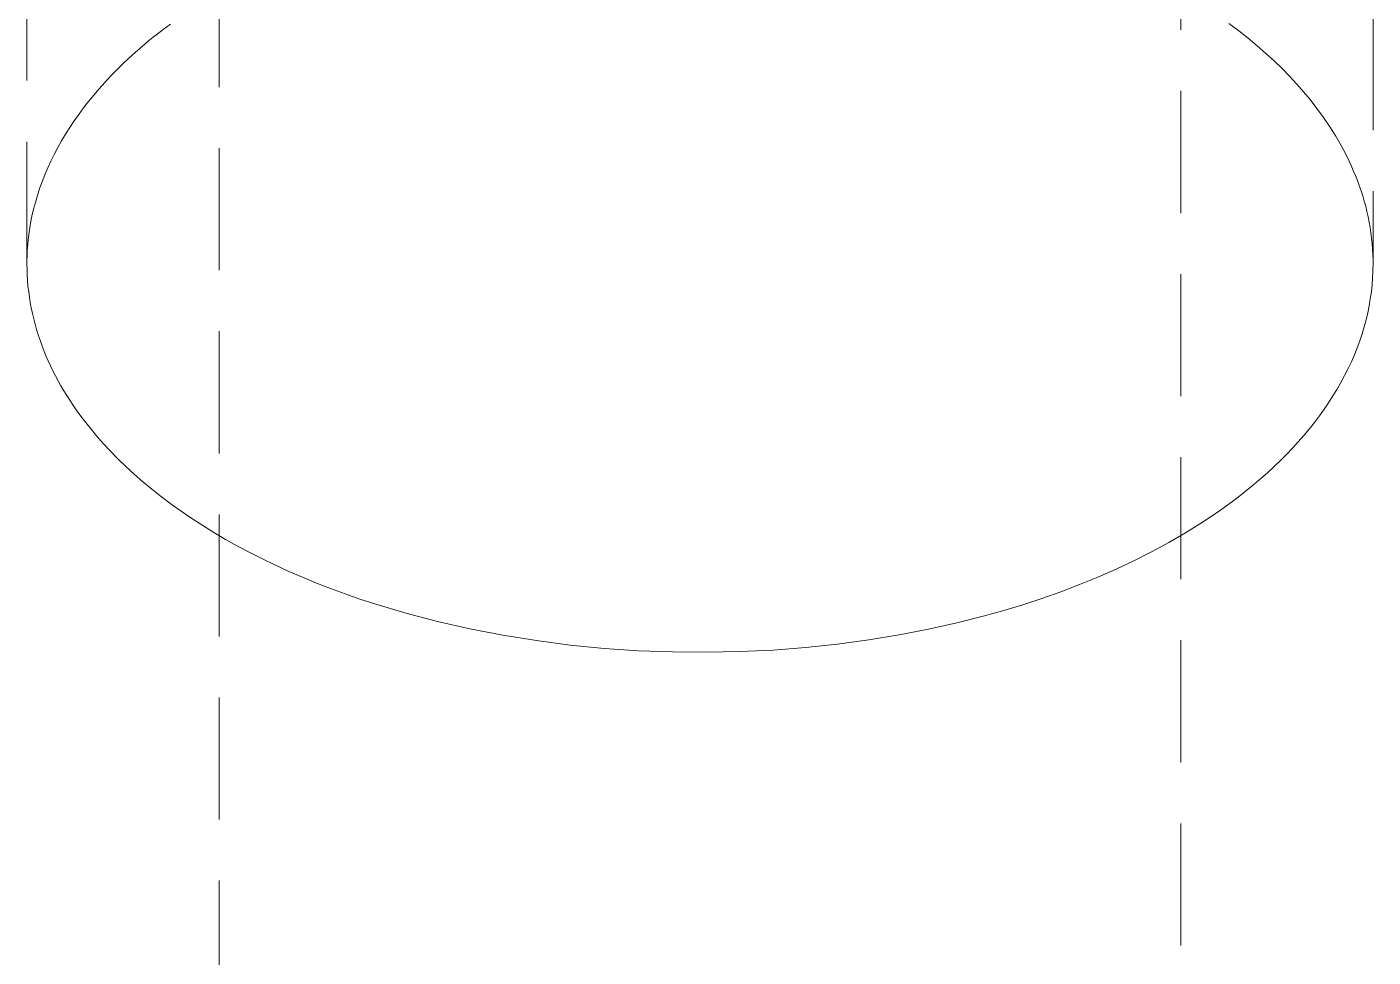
# Model space of a CAD drawing. Header units: millimetres. Extents: x -427 to 4679, y -324 to 2971.
# Drawn here: x 2579.07 to 2593.07, y 1154.59 to 1164.27 of the extents above; entities that cross this region are included whole.
import ezdxf

# ---------------------------------------------------------------- set-up
doc = ezdxf.new("R2010")
doc.units = ezdxf.units.MM
doc.linetypes.add('HIDDEN', pattern=[1.905, 1.27, -0.635])
doc.layers.add('ZANO_R_przerywana', color=7, linetype='HIDDEN', lineweight=0)

msp = doc.modelspace()

# ---------------------------------------------------------------- linework, layer by layer
at = {"layer": 'ZANO_R_przerywana'}
for p, q in [((2579.073, 1161.802), (2579.073, 1168.296)), ((2593.073, 1168.271), (2593.073, 1161.802)), ((2581.073, 1070.295), (2581.073, 1165.505)), ((2591.073, 1165.505), (2591.073, 1070.295)), ((2580.565, 1164.296), (2580.489, 1164.239)), ((2591.675, 1164.225), (2591.573, 1164.302)), ((2580.342, 1164.123), (2580.271, 1164.063)), ((2580.415, 1164.181), (2580.342, 1164.123)), ((2580.489, 1164.239), (2580.415, 1164.181)), ((2591.773, 1164.148), (2591.675, 1164.225)), ((2591.867, 1164.07), (2591.773, 1164.148)), ((2580.202, 1164.003), (2580.134, 1163.941)), ((2580.271, 1164.063), (2580.202, 1164.003)), ((2591.957, 1163.991), (2591.867, 1164.07)), ((2592.043, 1163.912), (2591.957, 1163.991)), ((2580.068, 1163.879), (2580.004, 1163.816)), ((2580.134, 1163.941), (2580.068, 1163.879)), ((2592.126, 1163.832), (2592.043, 1163.912)), ((2592.204, 1163.752), (2592.126, 1163.832)), ((2579.882, 1163.688), (2579.824, 1163.623)), ((2579.942, 1163.752), (2579.882, 1163.688)), ((2580.004, 1163.816), (2579.942, 1163.752)), ((2592.279, 1163.671), (2592.204, 1163.752)), ((2579.768, 1163.557), (2579.713, 1163.491)), ((2579.824, 1163.623), (2579.768, 1163.557)), ((2592.35, 1163.591), (2592.279, 1163.671)), ((2592.417, 1163.51), (2592.35, 1163.591)), ((2579.661, 1163.424), (2579.611, 1163.356)), ((2579.713, 1163.491), (2579.661, 1163.424)), ((2592.489, 1163.418), (2592.417, 1163.51)), ((2592.558, 1163.324), (2592.489, 1163.418)), ((2579.563, 1163.288), (2579.518, 1163.219)), ((2579.611, 1163.356), (2579.563, 1163.288)), ((2592.623, 1163.228), (2592.558, 1163.324)), ((2579.474, 1163.15), (2579.433, 1163.081)), ((2579.518, 1163.219), (2579.474, 1163.15)), ((2592.654, 1163.179), (2592.623, 1163.228)), ((2592.684, 1163.13), (2592.654, 1163.179)), ((2592.713, 1163.081), (2592.684, 1163.13)), ((2579.393, 1163.011), (2579.356, 1162.94)), ((2579.433, 1163.081), (2579.393, 1163.011)), ((2592.741, 1163.031), (2592.713, 1163.081)), ((2592.769, 1162.98), (2592.741, 1163.031)), ((2592.795, 1162.929), (2592.769, 1162.98)), ((2579.322, 1162.87), (2579.289, 1162.799)), ((2579.356, 1162.94), (2579.322, 1162.87)), ((2592.82, 1162.878), (2592.795, 1162.929)), ((2592.844, 1162.826), (2592.82, 1162.878)), ((2579.259, 1162.727), (2579.231, 1162.656)), ((2579.289, 1162.799), (2579.259, 1162.727)), ((2592.867, 1162.774), (2592.844, 1162.826)), ((2592.889, 1162.722), (2592.867, 1162.774)), ((2592.91, 1162.669), (2592.889, 1162.722)), ((2579.205, 1162.584), (2579.182, 1162.513)), ((2579.231, 1162.656), (2579.205, 1162.584)), ((2592.929, 1162.616), (2592.91, 1162.669)), ((2592.948, 1162.562), (2592.929, 1162.616)), ((2592.965, 1162.508), (2592.948, 1162.562)), ((2579.161, 1162.441), (2579.142, 1162.369)), ((2579.182, 1162.513), (2579.161, 1162.441)), ((2592.981, 1162.454), (2592.965, 1162.508)), ((2592.996, 1162.4), (2592.981, 1162.454)), ((2579.125, 1162.297), (2579.111, 1162.224)), ((2579.142, 1162.369), (2579.125, 1162.297)), ((2593.009, 1162.345), (2592.996, 1162.4)), ((2593.022, 1162.29), (2593.009, 1162.345)), ((2593.033, 1162.234), (2593.022, 1162.29)), ((2579.099, 1162.152), (2579.089, 1162.08)), ((2579.111, 1162.224), (2579.099, 1162.152)), ((2593.042, 1162.179), (2593.033, 1162.234)), ((2593.051, 1162.123), (2593.042, 1162.179)), ((2579.082, 1162.008), (2579.077, 1161.937)), ((2579.089, 1162.08), (2579.082, 1162.008)), ((2593.058, 1162.067), (2593.051, 1162.123)), ((2593.064, 1162.01), (2593.058, 1162.067)), ((2593.068, 1161.954), (2593.064, 1162.01)), ((2579.077, 1161.937), (2579.074, 1161.865)), ((2593.071, 1161.897), (2593.068, 1161.954)), ((2593.073, 1161.84), (2593.071, 1161.897)), ((2579.073, 1161.802), (2579.074, 1161.744)), ((2579.074, 1161.744), (2579.076, 1161.686)), ((2593.068, 1161.657), (2593.072, 1161.729)), ((2593.072, 1161.729), (2593.073, 1161.802)), ((2579.076, 1161.686), (2579.079, 1161.628)), ((2579.079, 1161.628), (2579.084, 1161.57)), ((2593.055, 1161.511), (2593.063, 1161.584)), ((2593.063, 1161.584), (2593.068, 1161.657)), ((2579.084, 1161.57), (2579.091, 1161.513)), ((2579.091, 1161.513), (2579.099, 1161.455)), ((2579.099, 1161.455), (2579.108, 1161.399)), ((2593.044, 1161.438), (2593.055, 1161.511)), ((2579.108, 1161.399), (2579.118, 1161.342)), ((2579.118, 1161.342), (2579.13, 1161.285)), ((2593.017, 1161.292), (2593.032, 1161.365)), ((2593.032, 1161.365), (2593.044, 1161.438)), ((2579.13, 1161.285), (2579.143, 1161.229)), ((2579.143, 1161.229), (2579.158, 1161.174)), ((2579.158, 1161.174), (2579.174, 1161.118)), ((2592.98, 1161.146), (2593, 1161.219)), ((2593, 1161.219), (2593.017, 1161.292)), ((2579.174, 1161.118), (2579.191, 1161.063)), ((2579.191, 1161.063), (2579.209, 1161.008)), ((2592.934, 1161), (2592.958, 1161.073)), ((2592.958, 1161.073), (2592.98, 1161.146)), ((2579.209, 1161.008), (2579.229, 1160.954)), ((2579.229, 1160.954), (2579.25, 1160.9)), ((2579.25, 1160.9), (2579.271, 1160.846)), ((2592.878, 1160.855), (2592.907, 1160.928)), ((2592.907, 1160.928), (2592.934, 1161)), ((2579.271, 1160.846), (2579.295, 1160.793)), ((2579.295, 1160.793), (2579.319, 1160.74)), ((2592.813, 1160.711), (2592.847, 1160.783)), ((2592.847, 1160.783), (2592.878, 1160.855)), ((2579.319, 1160.74), (2579.344, 1160.687)), ((2579.344, 1160.687), (2579.371, 1160.635)), ((2579.371, 1160.635), (2579.398, 1160.584)), ((2592.739, 1160.568), (2592.777, 1160.64)), ((2592.777, 1160.64), (2592.813, 1160.711)), ((2579.398, 1160.584), (2579.427, 1160.533)), ((2579.427, 1160.533), (2579.457, 1160.482)), ((2579.457, 1160.482), (2579.487, 1160.432)), ((2592.656, 1160.427), (2592.698, 1160.498)), ((2592.698, 1160.498), (2592.739, 1160.568)), ((2579.487, 1160.432), (2579.519, 1160.382)), ((2579.519, 1160.382), (2579.552, 1160.333)), ((2579.552, 1160.333), (2579.585, 1160.284)), ((2592.563, 1160.288), (2592.61, 1160.357)), ((2592.61, 1160.357), (2592.656, 1160.427)), ((2579.585, 1160.284), (2579.655, 1160.188)), ((2579.655, 1160.188), (2579.729, 1160.094)), ((2592.462, 1160.151), (2592.514, 1160.219)), ((2592.514, 1160.219), (2592.563, 1160.288)), ((2579.729, 1160.094), (2579.796, 1160.013)), ((2592.352, 1160.016), (2592.408, 1160.083)), ((2592.408, 1160.083), (2592.462, 1160.151)), ((2579.796, 1160.013), (2579.867, 1159.932)), ((2579.867, 1159.932), (2579.942, 1159.852)), ((2592.235, 1159.884), (2592.295, 1159.95)), ((2592.295, 1159.95), (2592.352, 1160.016)), ((2579.942, 1159.852), (2580.02, 1159.772)), ((2580.02, 1159.772), (2580.103, 1159.692)), ((2592.109, 1159.755), (2592.173, 1159.819)), ((2592.173, 1159.819), (2592.235, 1159.884)), ((2580.103, 1159.692), (2580.189, 1159.613)), ((2591.906, 1159.567), (2591.975, 1159.629)), ((2591.975, 1159.629), (2592.043, 1159.692)), ((2592.043, 1159.692), (2592.109, 1159.755)), ((2580.189, 1159.613), (2580.279, 1159.534)), ((2580.279, 1159.534), (2580.373, 1159.456)), ((2591.761, 1159.447), (2591.834, 1159.507)), ((2591.834, 1159.507), (2591.906, 1159.567)), ((2580.373, 1159.456), (2580.471, 1159.379)), ((2580.471, 1159.379), (2580.573, 1159.302)), ((2591.61, 1159.329), (2591.686, 1159.388)), ((2591.686, 1159.388), (2591.761, 1159.447)), ((2580.573, 1159.302), (2580.678, 1159.227)), ((2580.678, 1159.227), (2580.788, 1159.152)), ((2591.289, 1159.107), (2591.453, 1159.216)), ((2591.453, 1159.216), (2591.61, 1159.329)), ((2580.788, 1159.152), (2580.901, 1159.078)), ((2580.901, 1159.078), (2581.018, 1159.006)), ((2591.121, 1159.002), (2591.289, 1159.107)), ((2581.018, 1159.006), (2581.139, 1158.935)), ((2581.139, 1158.935), (2581.263, 1158.866)), ((2590.947, 1158.901), (2591.121, 1159.002)), ((2581.263, 1158.866), (2581.391, 1158.797)), ((2581.391, 1158.797), (2581.523, 1158.731)), ((2590.586, 1158.713), (2590.769, 1158.805)), ((2590.769, 1158.805), (2590.947, 1158.901)), ((2581.523, 1158.731), (2581.658, 1158.666)), ((2581.658, 1158.666), (2581.796, 1158.602)), ((2590.4, 1158.625), (2590.586, 1158.713)), ((2581.796, 1158.602), (2581.938, 1158.541)), ((2581.938, 1158.541), (2582.083, 1158.481)), ((2590.018, 1158.464), (2590.211, 1158.542)), ((2590.211, 1158.542), (2590.4, 1158.625)), ((2582.083, 1158.481), (2582.231, 1158.424)), ((2582.231, 1158.424), (2582.382, 1158.368)), ((2582.382, 1158.368), (2582.535, 1158.314)), ((2589.628, 1158.32), (2589.824, 1158.39)), ((2589.824, 1158.39), (2590.018, 1158.464)), ((2582.535, 1158.314), (2582.692, 1158.263)), ((2582.692, 1158.263), (2583.012, 1158.167)), ((2589.231, 1158.195), (2589.43, 1158.255)), ((2589.43, 1158.255), (2589.628, 1158.32)), ((2583.012, 1158.167), (2583.342, 1158.081)), ((2583.342, 1158.081), (2583.679, 1158.004)), ((2588.745, 1158.067), (2589.031, 1158.139)), ((2589.031, 1158.139), (2589.231, 1158.195)), ((2583.679, 1158.004), (2584.022, 1157.938)), ((2587.827, 1157.889), (2588.143, 1157.941)), ((2588.143, 1157.941), (2588.449, 1158)), ((2588.449, 1158), (2588.745, 1158.067)), ((2584.022, 1157.938), (2584.371, 1157.882)), ((2584.371, 1157.882), (2584.723, 1157.836)), ((2584.723, 1157.836), (2585.077, 1157.801)), ((2585.077, 1157.801), (2585.432, 1157.777)), ((2586.833, 1157.784), (2587.171, 1157.81)), ((2587.171, 1157.81), (2587.503, 1157.846)), ((2587.503, 1157.846), (2587.827, 1157.889)), ((2585.432, 1157.777), (2585.787, 1157.764)), ((2585.787, 1157.764), (2586.139, 1157.761)), ((2586.139, 1157.761), (2586.488, 1157.768)), ((2586.488, 1157.768), (2586.833, 1157.784))]:
    msp.add_line(p, q, dxfattribs=at)

doc.saveas('drawing.dxf')
